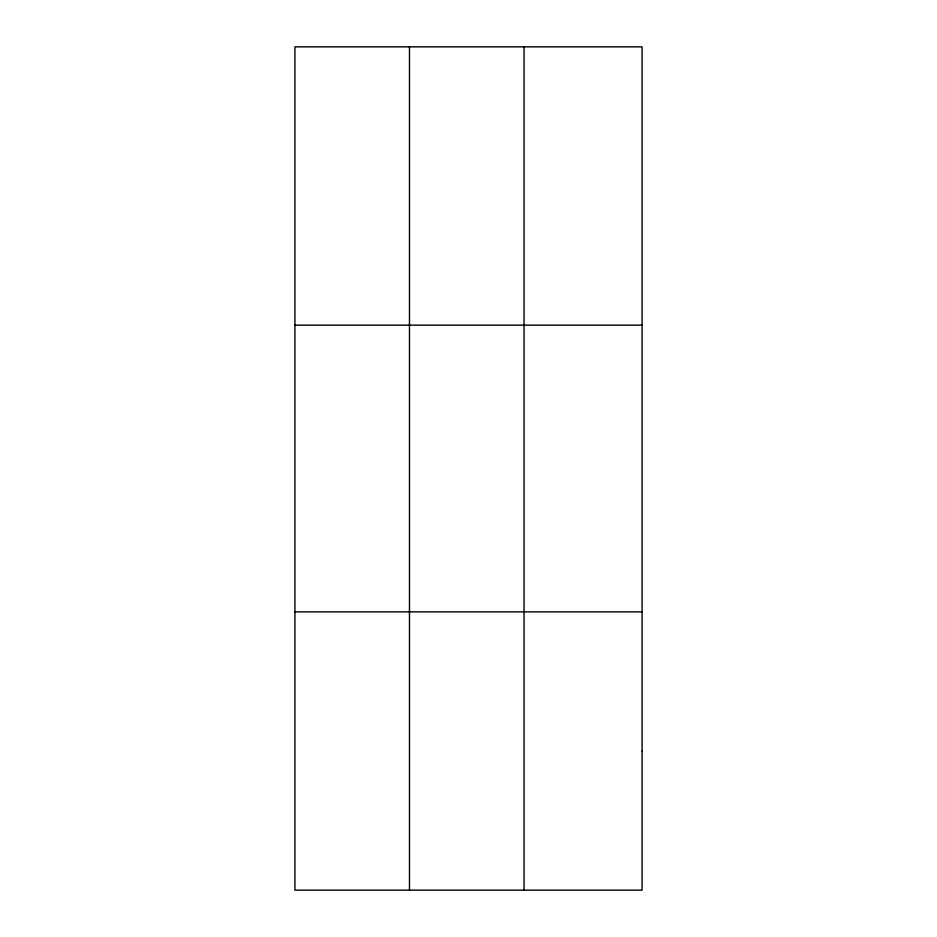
<?xml version="1.0" encoding="UTF-8"?>
<svg xmlns="http://www.w3.org/2000/svg" width="937" height="937" viewBox="0 0 937 937"><rect width="100%" height="100%" fill="white"/><g stroke="black" fill="none" stroke-linecap="round" stroke-linejoin="round"><path stroke-width="1.41" d="M409.481 46.85L409.481 890.15M524.041 46.85L524.041 890.15M294.921 325.139L642.079 325.139M294.921 611.861L642.079 611.861M642.079 751.005L642.079 890.15L294.921 890.15L294.921 46.85L642.079 46.85L642.079 751.005"/></g></svg>
